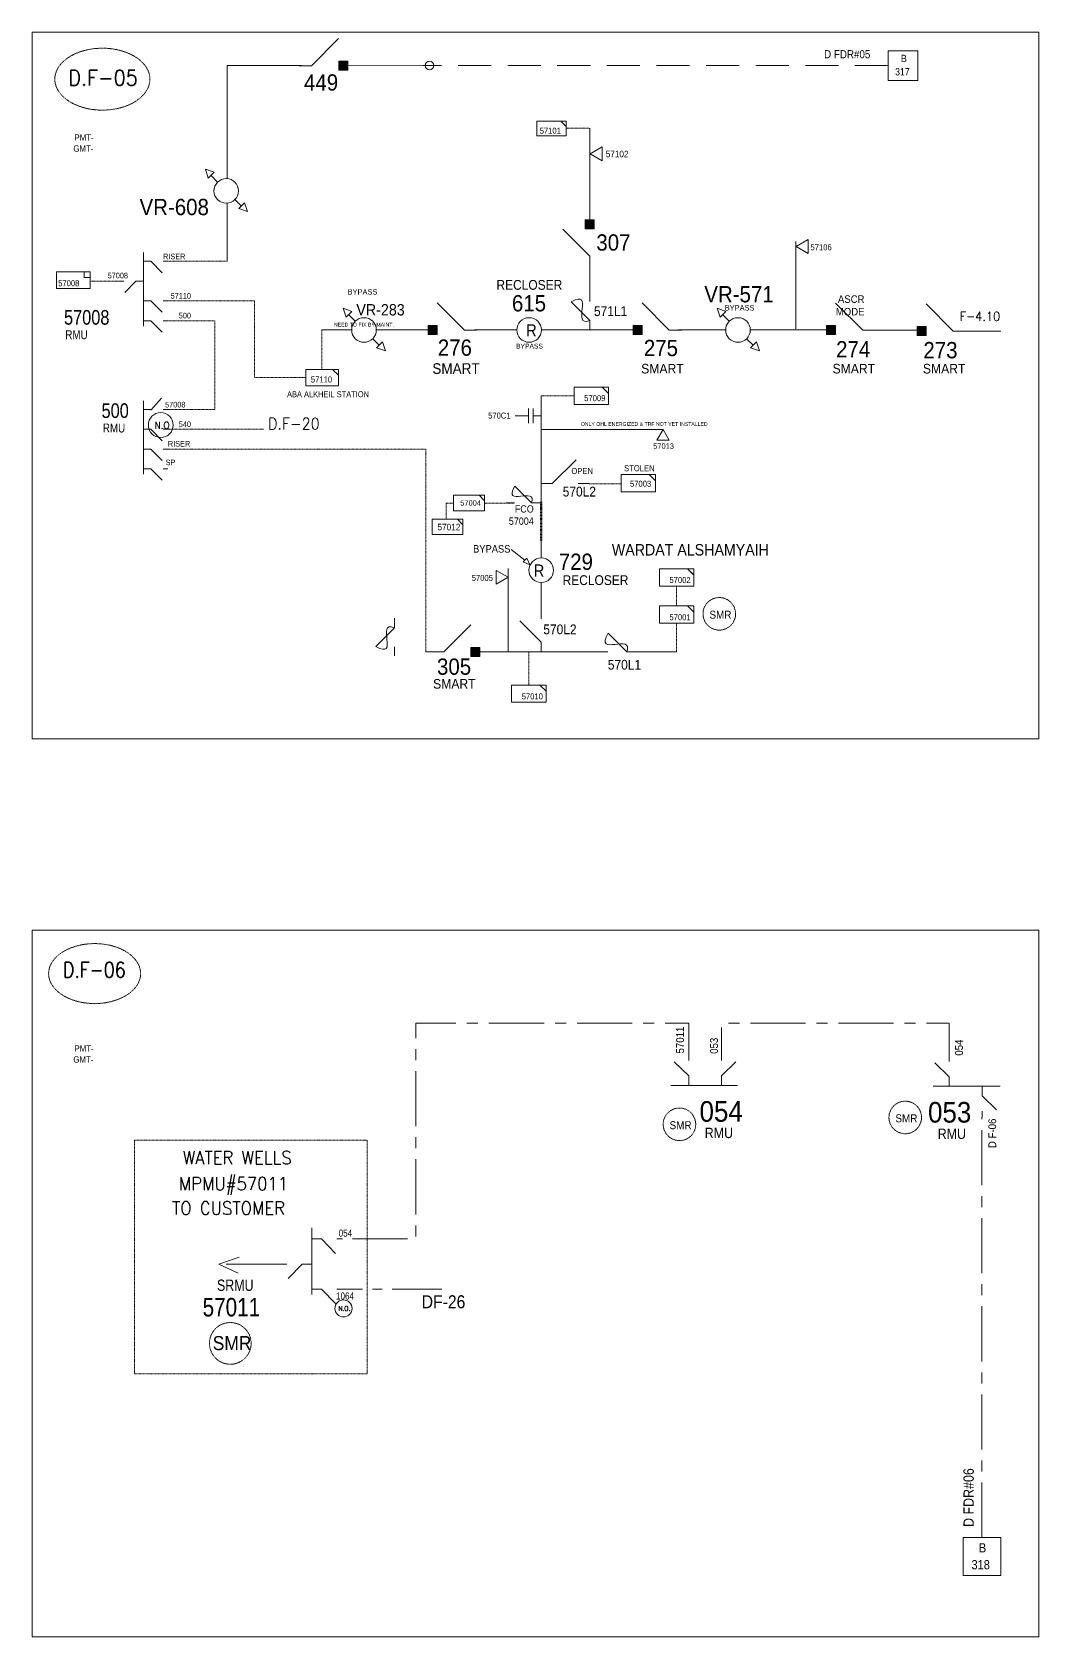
# Model space of a CAD drawing. Header units: metres. Extents: x 65984 to 144644, y -19036 to 23726.
# Drawn here: x 84420 to 85813, y 9149 to 11366 of the extents above; entities that cross this region are included whole.
import ezdxf
from ezdxf.enums import TextEntityAlignment as Align

# ---------------------------------------------------------------- set-up
doc = ezdxf.new("R2010")
doc.units = ezdxf.units.M
doc.header["$MEASUREMENT"] = 0
for name, pattern in [('( Center )', [2, 1.25, -0.25, 0.25, -0.25]), ('DGN Style 2', [0.023128, 0, -0.023128]), ('DGN Style 3', [0.013877, 0, -0.013877]), ('HIDDEN2', [2381.25, 1587.5, -793.75])]:
    doc.linetypes.add(name, pattern=pattern)
doc.layers.get('0').update_dxf_attribs({"color": 95, "lineweight": 40})
for name, color, linetype, lineweight in [('ABS', 7, 'Continuous', 40), ('ABS NUMBER', 112, 'Continuous', 30), ('d_eos', 111, 'Continuous', 40), ('d_eos no', 121, 'Continuous', 40), ('d_fco', 5, 'Continuous', 40), ('d_fco text', 95, 'Continuous', 40), ('d_oh branch', 94, 'Continuous', 40), ('d_switch', 95, 'Continuous', 40), ('d_tf', 1, 'Continuous', 40), ('d_tf no', 6, 'Continuous', 40), ('d_ug cable', 95, 'Continuous', 40), ('d_ug tf', 1, 'Continuous', 40), ('d_unit sub', 7, 'Continuous', 40), ('d_village name', 7, 'Continuous', 40), ('FDR  1  16', 234, 'Continuous', 40), ('FDR  2  05', 154, 'Continuous', 40), ('FDR  4  08', 74, 'Continuous', 40), ('fedr no', 95, 'Continuous', 40), ('GRID STATION  04', 7, 'Continuous', 40), ('Level 37', 7, 'Continuous', 0), ('O H MAIN FEEDER', 4, 'Continuous', 100), ('REGULATOR', 5, 'Continuous', 40), ('SW N O', 114, 'Continuous', 30)]:
    doc.layers.add(name, color=color, linetype=linetype, lineweight=lineweight)
doc.styles.add('NASKHF', font='naskhf.shx', dxfattribs={"height": 8})
doc.styles.add('Style-Arial', font='arial.ttf')
doc.styles.add('Style-ENGINEERING', font='ENGINEERING.shx')
doc.styles.add('Style-msdefault', font='msdefault.shx')
doc.styles.add('Style-STANDARD', font='STANDARD.shx')

# ---------------------------------------------------------------- blocks, each defined once
blk = doc.blocks.new('ABS2_1_1')
at = {"color": 0, "linetype": 'ByBlock', "lineweight": -2, "ltscale": 500}
for q in [(-29900, 43500), (0, 0)]:
    blk.add_line((0, 13600), q, dxfattribs=at)
at = {"color": 0, "linetype": 'ByBlock', "lineweight": -2, "ltscale": 500, "flags": 128}
for points in [[(5000, 43600), (-5000, 43600), (-5000, 53600), (5000, 53600)], [(3791, 49653), (3791, 49653), (3791, 49653)]]:
    blk.add_lwpolyline(points, close=True, dxfattribs=at)
at = {"color": 0, "linetype": 'ByBlock', "lineweight": -2, "ltscale": 500}
for points in [[(5000, 43600), (-5000, 43600), (5000, 53600), (-5000, 53600)], [(3791, 49653), (3791, 49653), (3791, 49653)]]:
    blk.add_solid(points, dxfattribs=at)
blk = doc.blocks.new('TF3')
at = {"color": 0, "linetype": 'ByBlock', "lineweight": -2}
for p, q in [((11.3, 9), (18.3, 9)), ((18.3, 9), (18.3, 2))]:
    blk.add_line(p, q, dxfattribs=at)
at = {"color": 0, "linetype": 'ByBlock', "lineweight": -2, "flags": 128}
blk.add_lwpolyline([(18.3, 2), (11.3, 2), (11.3, 9)], dxfattribs=at)
at = {"color": 0, "linetype": 'ByBlock', "lineweight": -2}
blk.add_3dface([(-21.7, 9), (18.3, 9), (18.3, -11), (-21.7, -11)], dxfattribs=at)
blk = doc.blocks.new('*U1321')
at = {"layer": 'd_fco', "color": 251, "linetype": 'Continuous', "lineweight": 13}
blk.add_line((-4.6, 4.21), (-10.13, 4.21), dxfattribs=at)
at = {"layer": 'd_fco', "color": 251, "linetype": 'Continuous', "lineweight": 13, "extrusion": (0, 0, -1), "flags": 128}
blk.add_lwpolyline([(-13.02, 4.21), (-7.07, 4.21), (4.4, -7.26)], dxfattribs=at)
at = {"layer": 'd_fco', "color": 251, "linetype": 'Continuous', "lineweight": 13}
blk.add_open_spline([(-4.4, -7.26), (-13, 7.69), (11.58, -7.67), (7.07, 4.21)], degree=3, dxfattribs=at)
blk = doc.blocks.new('*U1322')
at = {"layer": 'REGULATOR', "color": 7, "linetype": 'Continuous', "lineweight": 13, "extrusion": (0, 0, -1)}
blk.add_circle((0.01, 0.1), 7.56, dxfattribs=at)
at = {"layer": 'ABS NUMBER', "color": 7, "lineweight": 13, "extrusion": (0, 0, -1), "style": 'Style-ENGINEERING', "width": 0.9}
blk.add_text('R', height=7.56, dxfattribs=at).set_placement((1.91, 3.67), align=Align.TOP_RIGHT)
blk = doc.blocks.new('*U1323')
at = {"layer": 'ABS', "color": 7, "linetype": 'Continuous', "lineweight": 13, "ltscale": 0.510317}
for p, q in [((-8.3, 9.1), (-8.3, 16.6)), ((-8.3, 9.1), (8.3, -7.6)), ((-8.3, -16.6), (-8.3, -9))]:
    blk.add_line(p, q, dxfattribs=at)
blk = doc.blocks.new('TF_8')
at = {"color": 0, "linetype": 'ByBlock', "lineweight": -2}
blk.add_line((6.3, 4.95), (9.9, 1.35), dxfattribs=at)
blk.add_3dface([(-10.1, 4.95), (9.9, 4.95), (9.9, -5.05), (-10.1, -5.05)], dxfattribs=at)
blk = doc.blocks.new('*U1012')
at = {"layer": 'd_fco', "color": 7, "linetype": 'Continuous', "lineweight": 13}
blk.add_line((-4.6, 4.21), (-10.13, 4.21), dxfattribs=at)
at = {"layer": 'd_fco', "color": 7, "linetype": 'Continuous', "lineweight": 13, "flags": 128}
blk.add_lwpolyline([(13.02, 4.21), (7.07, 4.21), (-4.4, -7.26)], dxfattribs=at)
at = {"layer": 'd_fco', "color": 7, "linetype": 'Continuous', "lineweight": 13}
blk.add_open_spline([(-4.4, -7.26), (-13, 7.69), (11.58, -7.67), (7.07, 4.21)], degree=3, dxfattribs=at)
blk = doc.blocks.new('*U1324')
at = {"layer": 'FDR  2  05', "color": 94, "linetype": 'Continuous', "lineweight": 13}
for p, q in [((-6.4, -8.6), (-6.4, 8.6)), ((-0.7, -8.6), (-0.7, 8.6)), ((-6.4, 0), (-15, 0)), ((15, 0), (-0.7, 0))]:
    blk.add_line(p, q, dxfattribs=at)
blk = doc.blocks.new('*U1059')
at = {"layer": 'REGULATOR', "color": 7, "linetype": 'Continuous', "lineweight": 13}
blk.add_circle((-0.01, 0.1), 7.56, dxfattribs=at)
at = {"layer": 'ABS NUMBER', "color": 7, "lineweight": 13, "style": 'Style-ENGINEERING', "width": 0.9}
blk.add_text('R', height=7.56, dxfattribs=at).set_placement((-1.91, 3.67), align=Align.TOP_LEFT)
blk = doc.blocks.new('*U1325')
at = {"layer": 'd_eos', "color": 2, "linetype": 'Continuous', "lineweight": 13, "ltscale": 1.821262}
for p, q in [((-7.45, 4.64), (-14.45, 11.44)), ((-7.45, 12.09), (-7.45, 14.91)), ((-7.45, -0.01), (-7.45, 4.64)), ((16.15, -0.01), (-16.17, -0.01)), ((8.41, -0.01), (8.41, -4.66)), ((8.41, -4.66), (15.41, -11.45)), ((8.41, -12.1), (8.41, -14.92))]:
    blk.add_line(p, q, dxfattribs=at)
blk = doc.blocks.new('*U1326')
at = {"layer": 'd_eos', "color": 2, "linetype": 'Continuous', "lineweight": 13, "ltscale": 1.821262}
for p, q in [((-12.95, 12.1), (-12.95, 14.93)), ((-12.95, 4.66), (-5.94, 11.45)), ((11.34, 12.1), (11.34, 14.92)), ((11.34, 4.66), (18.34, 11.45)), ((14.01, 0.01), (-18.32, 0.01)), ((-12.95, 0.01), (-12.95, 4.66)), ((-0.8, 0.01), (-0.8, -4.64)), ((11.34, 0.01), (11.34, 4.66)), ((-0.8, -4.64), (6.2, -11.44)), ((-0.8, -12.09), (-0.8, -14.91))]:
    blk.add_line(p, q, dxfattribs=at)
blk = doc.blocks.new('*U3165')
at = {"layer": 'REGULATOR', "color": 251, "linetype": 'Continuous', "lineweight": 13}
for p, q in [((24, 25.1), (13.4, 14.5)), ((-14.9, -13.7), (-25.5, -24.4))]:
    blk.add_line(p, q, dxfattribs=at)
at = {"layer": 'REGULATOR', "color": 251, "linetype": 'Continuous', "lineweight": 13, "flags": 128}
for points in [[(29.5, 20), (34.4, 34.3), (20.1, 29.6)], [(-29.6, -20), (-34.4, -34.3), (-20.1, -29.5)]]:
    blk.add_lwpolyline(points, close=True, dxfattribs=at)
at = {"layer": 'REGULATOR', "color": 251, "linetype": 'Continuous', "lineweight": 13}
blk.add_circle((-0.8, 0.4), 20, dxfattribs=at)
blk = doc.blocks.new('*U3166')
at = {"layer": 'd_unit sub', "color": 251, "linetype": 'Continuous', "lineweight": 13, "flags": 128}
for points in [[(6.75, 5.3), (10.55, 1.49), (10.55, 5.3)], [(10.55, 5.3), (10.55, 1.49), (6.75, 5.3)]]:
    blk.add_lwpolyline(points, close=True, dxfattribs=at)
at = {"layer": 'd_unit sub', "color": 251, "linetype": 'Continuous', "lineweight": 13, "xscale": 1.056099128239294, "yscale": 1.056099128239294, "zscale": 0.3164171083704443}
blk.add_blockref('TF_8', (0.09, 0.07), dxfattribs=at)
blk = doc.blocks.new('*U3866')
at = {"layer": 'ABS', "color": 7, "linetype": 'Continuous', "lineweight": 13, "ltscale": 0.459285}
for p, q in [((-8.3, 9.1), (-8.3, 16.6)), ((-8.3, 9.1), (8.3, -7.6)), ((-8.3, -16.6), (-8.3, -9))]:
    blk.add_line(p, q, dxfattribs=at)
blk = doc.blocks.new('*U4114')
at = {"layer": 'SW N O', "color": 3, "lineweight": 13, "ltscale": 0.426762}
blk.add_circle((0, 0), 16.8, dxfattribs=at)
at = {"layer": 'SW N O', "color": 3, "lineweight": 13, "style": 'Style-STANDARD'}
blk.add_text('N.O.', height=9.6, dxfattribs=at).set_placement((1.7, -0.2), align=Align.MIDDLE_CENTER)
blk = doc.blocks.new('*U1266')
at = {"layer": 'SW N O', "color": 3, "lineweight": 13}
blk.add_circle((0, 0), 16.8, dxfattribs=at)
at = {"layer": 'SW N O', "color": 3, "lineweight": 13, "style": 'Style-STANDARD'}
blk.add_text('N.O', height=9.6, dxfattribs=at).set_placement((1.7, -0.2), align=Align.MIDDLE_CENTER)

msp = doc.modelspace()

# ---------------------------------------------------------------- linework, layer by layer
at = {"layer": 'd_eos', "color": 7, "linetype": 'Continuous', "lineweight": 13, "ltscale": 1.436268}
for p, q in [((84574.3, 10959.9), (84574.3, 11061.5)), ((84574.3, 11049.4), (84584.8, 11049.4)), ((84584.8, 11049.4), (84600.1, 11033.6)), ((84601.5, 11049.4), (84607.9, 11049.4)), ((84547.1, 11022.1), (84540.7, 11022.1)), ((84563.8, 11022.1), (84548.6, 11006.3)), ((84574.3, 11022.1), (84563.8, 11022.1)), ((84574.3, 10994.7), (84584.8, 10994.7)), ((84584.8, 10994.7), (84600.1, 10979)), ((84601.5, 10994.7), (84607.9, 10994.7)), ((84574.3, 10967.4), (84584.8, 10967.4)), ((84584.8, 10967.4), (84600.1, 10951.7)), ((84601.5, 10967.4), (84607.9, 10967.4)), ((84574.3, 10755.1), (84574.3, 10856.7)), ((84574.3, 10844.6), (84584.8, 10844.6)), ((84584.8, 10843.8), (84599.4, 10860.1)), ((84601.5, 10844.6), (84607.9, 10844.6)), ((84574.3, 10817.3), (84584.8, 10817.3)), ((84584.8, 10817.3), (84600.1, 10801.5)), ((84601.5, 10817.3), (84607.9, 10817.3)), ((84574.3, 10790), (84584.8, 10790)), ((84584.8, 10790), (84600.1, 10774.2)), ((84601.5, 10790), (84607.9, 10790)), ((84574.3, 10762.6), (84584.8, 10762.6)), ((84584.8, 10762.6), (84600.1, 10746.9)), ((84601.5, 10762.6), (84607.9, 10762.6))]:
    msp.add_line(p, q, dxfattribs=at)
at = {"layer": 'd_eos', "color": 2, "linetype": 'Continuous', "lineweight": 13, "ltscale": 1.821262}
for p, q in [((85328.4, 9923.9), (85308.4, 9943.3)), ((85328.4, 9945.2), (85328.4, 9953.2)), ((85373.6, 9945.2), (85373.6, 9953.2)), ((85373.6, 9923.9), (85393.6, 9943.3)), ((85328.4, 9910.7), (85328.4, 9923.9)), ((85373.6, 9910.7), (85373.6, 9923.9)), ((85395.7, 9910.7), (85303.5, 9910.7))]:
    msp.add_line(p, q, dxfattribs=at)
at = {"layer": 'd_oh branch', "color": 251, "linetype": 'Continuous', "lineweight": 13}
for p, q in [((85191.5, 11100.2), (85191.5, 11233.2)), ((85476.5, 10956.3), (85476.5, 11076.8)), ((85078.8, 10509.8), (85078.8, 10625)), ((85124.4, 10605.5), (85124.5, 10560.2)), ((85311.6, 10509.8), (85254.4, 10509.8))]:
    msp.add_line(p, q, dxfattribs=at)
at = {"layer": 'd_oh branch', "color": 251, "linetype": 'Continuous', "lineweight": 13, "flags": 128}
for points in [[(85124.5, 10706.1), (85124.5, 10863.4)], [(85292.8, 10817.1), (85124.8, 10817.1)], [(85124.3, 10639.6), (85124.3, 10664.6)]]:
    msp.add_lwpolyline(points, dxfattribs=at)
at = {"layer": 'd_oh branch', "color": 1, "linetype": 'Continuous', "lineweight": 13, "flags": 128}
msp.add_lwpolyline([(85101.8, 10636.5), (85082.7, 10651.4)], dxfattribs=at)
at = {"layer": 'd_tf', "color": 251, "linetype": 'Continuous', "lineweight": 13, "ltscale": 0.000960215, "flags": 128}
for points in [[(85208.7, 11188.4), (85208.7, 11207.6), (85192, 11198)], [(85493.7, 11060.3), (85493.7, 11079.5), (85477, 11069.9)], [(85062.3, 10603.2), (85062.3, 10622.4), (85078.9, 10612.8)]]:
    msp.add_lwpolyline(points, close=True, dxfattribs=at)
at = {"layer": 'd_tf', "color": 1, "linetype": 'Continuous', "lineweight": 13, "ltscale": 0.000864194, "flags": 128}
msp.add_lwpolyline([(85301.4, 10802.2), (85284.1, 10802.2), (85292.8, 10817.2)], close=True, dxfattribs=at)
at = {"layer": 'd_tf', "color": 1, "linetype": 'Continuous', "lineweight": 13, "ltscale": 0.001056, "flags": 128}
msp.add_lwpolyline([(85099.4, 10634.3), (85104.4, 10639), (85108.6, 10630.2)], close=True, dxfattribs=at)
at = {"layer": 'd_ug cable', "color": 251, "linetype": 'DGN Style 3', "lineweight": 13}
for p, q in [((85191.5, 11233.2), (85158.6, 11233.2)), ((84607.9, 11049.4), (84690.2, 11049.4)), ((84500.7, 11022.1), (84540.7, 11022.1)), ((84821, 10900.1), (84821, 10954.6)), ((84602.6, 10817.5), (84740.9, 10817.5)), ((85311.6, 10573.2), (85311.6, 10600.8)), ((85311.6, 10509.8), (85311.6, 10549.4)), ((85107.3, 10463.8), (85107.3, 10509.8))]:
    msp.add_line(p, q, dxfattribs=at)
at = {"layer": 'd_ug cable', "color": 251, "linetype": 'HIDDEN2', "lineweight": 13, "ltscale": 0.028806}
msp.add_lwpolyline([(85603.9, 11319.8), (84961.2, 11319.8)], dxfattribs=at)
at = {"layer": 'd_ug cable', "color": 251, "linetype": 'DGN Style 3', "lineweight": 13, "flags": 128}
for points in [[(84607.9, 10994.7), (84727.8, 10994.7), (84727.8, 10888.8), (84799, 10888.8)], [(84607.9, 10967.4), (84672.9, 10967.4), (84672.9, 10844.6), (84607.9, 10844.6)], [(85124.1, 10863.4), (85169.9, 10863.4)], [(84964.7, 10509.8), (84964.7, 10790), (84607.9, 10790)], [(85190.5, 10742.1), (85234.5, 10742.1)], [(84993.1, 10693.3), (84993.1, 10715.1), (85003.2, 10715.1)], [(85087.2, 10715.4), (85046, 10715.4)]]:
    msp.add_lwpolyline(points, dxfattribs=at)
at = {"layer": 'd_ug cable', "color": 251, "linetype": 'DGN Style 3', "lineweight": 100, "flags": 128}
msp.add_lwpolyline([(85124.3, 10663.6), (85124.3, 10717.2)], dxfattribs=at)
at = {"layer": 'd_ug cable', "color": 1, "linetype": 'DGN Style 3', "lineweight": 13}
for centre, radius in [((85370.6, 10562.3), 22.5), ((85315.5, 9856.9), 22.5), ((85627.7, 9866.4), 22.5), ((84694.5, 9554.2), 28.8)]:
    msp.add_circle(centre, radius, dxfattribs=at)
at = {"layer": 'FDR  1  16', "color": 5, "linetype": '( Center )', "lineweight": 13, "ltscale": 60.880128}
for p, q in [((85733.8, 9285.8), (85733.8, 9866.9)), ((84678.7, 9663.8), (84706.8, 9673.2)), ((84764.7, 9663.8), (84678.7, 9663.8)), ((84678.7, 9663.8), (84705.6, 9651.3))]:
    msp.add_line(p, q, dxfattribs=at)
at = {"layer": 'FDR  1  16', "color": 111, "linetype": '( Center )', "lineweight": 13, "ltscale": 54.792115}
msp.add_line((84986.8, 9629.2), (84850.1, 9629.2), dxfattribs=at)
at = {"layer": 'FDR  1  16', "color": 5, "linetype": '( Center )', "lineweight": 13, "ltscale": 60.880128, "flags": 128}
for points in [[(85328.4, 9953.2), (85328.4, 9996.6), (84951, 9996.6), (84951, 9698.5), (84845.8, 9698.5)], [(85688.6, 9952), (85688.6, 9996.6), (85373.6, 9996.6), (85373.6, 9953.2)]]:
    msp.add_lwpolyline(points, dxfattribs=at)
at = {"layer": 'FDR  4  08', "linetype": 'DGN Style 2', "lineweight": 13, "flags": 128}
msp.add_lwpolyline([(84562, 9835.1), (84883.7, 9835.1), (84883.7, 9511.9), (84562, 9511.9)], close=True, dxfattribs=at)
at = {"layer": 'fedr no', "color": 82, "linetype": 'DGN Style 3', "lineweight": 13, "true_color": 0x1dc70e}
for centre, major_axis in [((84517.6, 11301.1), (-65.7, 0)), ((84506.9, 10065.2), (63.6, 0))]:
    msp.add_ellipse(centre, major_axis=major_axis, ratio=0.651175, dxfattribs=at)
at = {"layer": 'GRID STATION  04', "color": 251, "linetype": 'Continuous', "lineweight": 13, "ltscale": 1.325097, "flags": 128}
msp.add_lwpolyline([(85603.9, 11299.1), (85603.9, 11340.4), (85645.2, 11340.4), (85645.2, 11299.1)], close=True, dxfattribs=at)
at = {"layer": 'GRID STATION  04', "color": 121, "linetype": 'Continuous', "lineweight": 13, "ltscale": 1.680292, "flags": 128}
msp.add_lwpolyline([(85707.6, 9233.4), (85707.6, 9285.8), (85760, 9285.8), (85760, 9233.4)], close=True, dxfattribs=at)
at = {"layer": 'O H MAIN FEEDER', "color": 251, "lineweight": 13, "ltscale": 1.12111}
for p, q in [((84690.2, 11319.8), (84792.9, 11319.8)), ((84690.2, 11319.8), (84690.2, 11164.1)), ((84856.9, 11319.4), (84970.3, 11319.8)), ((84690.2, 11129.8), (84690.2, 11049.4)), ((85191.5, 11005), (85191.5, 11049.3)), ((84862.4, 10954.6), (84821, 10954.6)), ((84967, 10954.6), (84897, 10954.6)), ((85091, 10954.6), (85032.3, 10954.6)), ((85251, 10954.6), (85124.7, 10954.6)), ((85379.2, 10954.6), (85313.9, 10954.6)), ((85517.9, 10954.6), (85413.6, 10954.6)), ((84964.7, 10509.8), (84975.2, 10509.8)), ((85034.9, 10509.8), (85204, 10509.8))]:
    msp.add_line(p, q, dxfattribs=at)
at = {"layer": 'O H MAIN FEEDER', "color": 140, "lineweight": 13, "ltscale": 0.498271, "flags": 128}
for points in [[(84420.4, 11366.2), (85812.5, 11366.2), (85812.5, 10389.7), (84420.4, 10389.7)], [(84420.4, 10125), (85812.5, 10125), (85812.5, 9148.6), (84420.4, 9148.6)]]:
    msp.add_lwpolyline(points, close=True, dxfattribs=at)
at = {"layer": 'O H MAIN FEEDER', "color": 251, "lineweight": 13, "ltscale": 1.12111, "flags": 128}
msp.add_lwpolyline([(85584.8, 10954.4), (85643.1, 10954.4)], dxfattribs=at)
at = {"layer": 'O H MAIN FEEDER', "color": 5, "lineweight": 13, "ltscale": 1.12111, "flags": 128}
msp.add_lwpolyline([(85711.2, 10953.1), (85759.9, 10953.1)], dxfattribs=at)
at = {"layer": 'O H MAIN FEEDER', "color": 251, "lineweight": 13, "ltscale": 1.12111}
msp.add_circle((84970, 11319.9), 6.01, dxfattribs=at)

# ---------------------------------------------------------------- block references
at = {"layer": 'ABS', "color": 7, "linetype": 'Continuous', "lineweight": 13, "ltscale": 1.866313, "xscale": 0.001250431181724625, "yscale": 0.001250431181724625, "zscale": 0.0008280754372015645}
for p, rotation in [((84789.9, 11319.7), 269.9999999999998), ((85191.5, 11039.6), 359.9999999999997)]:
    msp.add_blockref('ABS2_1_1', p, dxfattribs=dict(at, rotation=rotation))
at = {"layer": 'ABS', "color": 2, "linetype": 'Continuous', "lineweight": 13, "ltscale": 1.866313, "xscale": 0.001250431181724625, "zscale": 0.0008280754372015645}
for p, yscale, rotation in [((85035.1, 10954.5), -0.001250431181724626, 270.0000000000002), ((85318.5, 10954.5), -0.001250431181724626, 270.0000000000002), ((85585.9, 10954.4), -0.001250431181724626, 270.0000000000002), ((85711.2, 10953.1), -0.001250431181724626, 270.0000000000002), ((84972.7, 10509.7), 0.001250431181724625, 269.9999999999998)]:
    msp.add_blockref('ABS2_1_1', p, dxfattribs=dict(at, yscale=yscale, rotation=rotation))
at = {"layer": 'ABS', "color": 7, "linetype": 'Continuous', "lineweight": 13, "ltscale": 0.510317, "xscale": 1.979269667988346, "yscale": 1.979269667988346, "zscale": 1.979269667988346, "rotation": 89.99999999999999}
msp.add_blockref('*U1323', (85157.6, 10758.6), dxfattribs=at)
at = {"layer": 'ABS', "color": 7, "linetype": 'Continuous', "lineweight": 13, "ltscale": 0.459285, "xscale": 1.78134270118811, "yscale": 1.78134270118811, "zscale": 1.78134270118811, "rotation": 180}
msp.add_blockref('*U3866', (85109.6, 10539.3), dxfattribs=at)
at = {"layer": 'd_eos', "color": 2, "linetype": 'Continuous', "lineweight": 13, "ltscale": 1.821262}
for name, p, xscale, yscale, zscale, rotation in [('*U1325', (85712.6, 9909.4), 2.853116706110002, 2.853116706110002, 2.853116706110002, 179.9971420911776), ('*U1326', (84807.2, 9661.5), 2.853116706110003, 2.853116706110003, 2.853116706110003, 270.0000000000001)]:
    msp.add_blockref(name, p, dxfattribs=dict(at, xscale=xscale, yscale=yscale, zscale=zscale, rotation=rotation))
at = {"layer": 'd_fco', "color": 251, "linetype": 'Continuous', "lineweight": 13, "xscale": 2.25, "yscale": 2.25, "zscale": 2.25, "rotation": 270.0000000006001}
msp.add_blockref('*U1321', (85182, 10983.4), dxfattribs=at)
at = {"layer": 'd_fco', "color": 7, "linetype": 'Continuous', "lineweight": 13, "extrusion": (0, 0, -1)}
for p, xscale, yscale, zscale, rotation in [((-85096.6, 10724), 2.025, 2.025, 2.025, 180.0000000006002), ((-85226.8, 10519.2), 2.25, 2.25, 2.25, 180.0000000006001)]:
    msp.add_blockref('*U1012', p, dxfattribs=dict(at, xscale=xscale, yscale=yscale, zscale=zscale, rotation=rotation))
at = {"layer": 'd_fco', "color": 251, "linetype": 'Continuous', "lineweight": 13, "extrusion": (0, 0, -1), "xscale": 2.25, "yscale": 2.25, "zscale": 2.25, "rotation": 90.0000000006001}
msp.add_blockref('*U1321', (-84912, 10527.2), dxfattribs=at)
at = {"layer": 'd_ug tf', "color": 251, "linetype": 'Continuous', "lineweight": 13, "xscale": 1.162312282993633, "yscale": 1.162312282993633, "zscale": 0.2169988529204506, "rotation": 359.9999999999999}
msp.add_blockref('TF3', (84479.4, 11024.5), dxfattribs=at)
at = {"layer": 'd_unit sub', "color": 251, "linetype": 'Continuous', "lineweight": 13}
for name, p, xscale, yscale, zscale in [('TF_8', (85138.9, 11233.2), 2.014188616557118, 2.014188616557118, 0.7119384938334998), ('TF_8', (84821.8, 10888.9), 2.25103308315855, 2.25103308315855, 0.7119384938334998), ('TF_8', (85193.9, 10863.6), 2.376223038538411, 2.376223038538411, 0.7119384938334998), ('TF_8', (85258.8, 10742.9), 2.376223038538411, 2.376223038538411, 0.7119384938334998), ('TF_8', (85024.9, 10715.6), 2.13860073468457, 2.13860073468457, 0.6407446444501499), ('TF_8', (84995, 10682.5), 2.13860073468457, 2.13860073468457, 0.6407446444501499), ('*U3166', (85311.6, 10612.6), 2.25, 2.25, 2.25), ('*U3166', (85107.3, 10451.9), 2.25, 2.25, 2.25)]:
    msp.add_blockref(name, p, dxfattribs=dict(at, xscale=xscale, yscale=yscale, zscale=zscale))
at = {"layer": 'd_unit sub', "color": 2, "linetype": 'Continuous', "lineweight": 13, "xscale": 2.376223038538411, "yscale": 2.376223038538411, "zscale": 0.7119384938334998}
msp.add_blockref('TF_8', (85311.9, 10561.4), dxfattribs=at)
at = {"layer": 'FDR  2  05', "color": 94, "linetype": 'Continuous', "lineweight": 13, "xscale": 1.177761450501551, "yscale": 1.177761450501551, "zscale": 1.177761450501551, "rotation": 180}
msp.add_blockref('*U1324', (85105.9, 10835.9), dxfattribs=at)
at = {"layer": 'REGULATOR', "color": 251, "linetype": 'Continuous', "lineweight": 13, "xscale": 0.8505992303054412, "yscale": 0.8505992303054412, "zscale": 0.8505992303054412, "rotation": 90.00000000000001}
for p in [(84689.2, 11147.4), (84879.7, 10955.2), (85396.8, 10955.2)]:
    msp.add_blockref('*U3165', p, dxfattribs=at)
at = {"layer": 'REGULATOR', "color": 7, "linetype": 'Continuous', "lineweight": 13, "xscale": 2.25, "yscale": 2.25, "zscale": 2.25}
msp.add_blockref('*U1059', (85107.7, 10954.3), dxfattribs=at)
at = {"layer": 'REGULATOR', "color": 7, "linetype": 'Continuous', "lineweight": 13, "extrusion": (0, 0, -1), "xscale": 2.25, "yscale": 2.25, "zscale": 2.25}
msp.add_blockref('*U1322', (-85124.4, 10622.3), dxfattribs=at)
at = {"layer": 'SW N O', "color": 3, "lineweight": 13}
for name, p, xscale, yscale, zscale in [('*U1266', (84598.4, 10823.1), 1.024472758914651, 1.024472758914651, 1.024472758914651), ('*U4114', (84851, 9602.5), 0.7040141051903084, 0.7040141051903084, 0.7040141051903084)]:
    msp.add_blockref(name, p, dxfattribs=dict(at, xscale=xscale, yscale=yscale, zscale=zscale))

# ---------------------------------------------------------------- texts
at = {"layer": 'ABS NUMBER', "color": 7, "lineweight": 13, "style": 'Style-Arial', "width": 0.9}
for s, p in [('449', (84843.6, 11307.8)), ('729', (85195.9, 10645.5))]:
    msp.add_text(s, height=22.5, dxfattribs=at).set_placement(p, align=Align.TOP_RIGHT)
for s, height, p in [('VR-608', 22.5, (84569, 11135.7)), ('307', 22.5, (85200.6, 11086.7)), ('615', 22.5, (85083.9, 11002.7)), ('VR-571', 22.5, (85349.9, 11015.2)), ('VR-283', 15.69, (84868.8, 10990.3))]:
    msp.add_text(s, height=height, dxfattribs=at).set_placement(p, align=Align.TOP_LEFT)
at = {"layer": 'ABS NUMBER', "color": 2, "lineweight": 13, "style": 'Style-Arial', "width": 0.9}
for s, p in [('276', (84981.4, 10941.4)), ('275', (85266.3, 10940.9)), ('274', (85532.1, 10939.1)), ('273', (85652.8, 10937.9))]:
    msp.add_text(s, height=22.5, dxfattribs=at).set_placement(p, align=Align.TOP_LEFT)
msp.add_text('305', height=22.5, dxfattribs=at).set_placement((85027.5, 10500.6), align=Align.TOP_RIGHT)
at = {"layer": 'd_eos no', "color": 7, "linetype": 'Continuous', "lineweight": 13}
for s, height, style, width, p in [('PMT-', 8.84, 'Style-Arial', 0.88, (84479, 11224.8)), ('GMT-', 8.84, 'Style-Arial', 0.88, (84477.5, 11209.7)), ('57008', 20.25, 'Style-msdefault', 0.833333, (84464.6, 10982.1)), ('RMU', 12.38, 'Style-msdefault', 0.818182, (84466.4, 10954.2)), ('500', 20.25, 'Style-msdefault', 0.833333, (84516.5, 10853.2)), ('RMU', 12.38, 'Style-msdefault', 0.818182, (84518.3, 10825.3)), ('PMT-', 8.84, 'Style-Arial', 0.88, (84479, 9966)), ('GMT-', 8.84, 'Style-Arial', 0.88, (84477.5, 9950.9))]:
    msp.add_text(s, height=height, dxfattribs=dict(at, style=style, width=width)).set_placement(p, align=Align.TOP_LEFT)
at = {"layer": 'd_eos no', "color": 2, "linetype": 'Continuous', "lineweight": 13, "style": 'Style-Arial', "width": 0.9}
msp.add_text('054', height=28.53, dxfattribs=at).set_placement((85403.1, 9860.4), align=Align.RIGHT)
msp.add_text('053', height=28.53, dxfattribs=at).set_placement((85659.2, 9859.3))
at = {"layer": 'd_eos no', "color": 2, "linetype": 'Continuous', "lineweight": 13, "style": 'Style-msdefault'}
for s, height, width, p in [('SRMU', 15.69, 0.818182, (84676.1, 9642.4)), ('57011', 25.68, 0.833333, (84656.2, 9617.1))]:
    msp.add_text(s, height=height, dxfattribs=dict(at, width=width)).set_placement(p, align=Align.TOP_LEFT)
at = {"layer": 'd_fco text', "color": 251, "linetype": 'Continuous', "lineweight": 13, "style": 'Style-msdefault', "width": 0.916667}
for s, p in [('RECLOSER', (85062.5, 11023.6)), ('571L1', (85197.3, 10987.3))]:
    msp.add_text(s, height=13.5, dxfattribs=at).set_placement(p, align=Align.TOP_LEFT)
at = {"layer": 'd_fco text', "color": 7, "linetype": 'Continuous', "lineweight": 13, "style": 'Style-msdefault', "width": 0.916667}
for s, p in [('570L2', (85200.1, 10737.9)), ('RECLOSER', (85245, 10615.6)), ('570L1', (85262.5, 10498.7))]:
    msp.add_text(s, height=13.5, dxfattribs=at).set_placement(p, align=Align.TOP_RIGHT)
at = {"layer": 'd_fco text', "color": 7, "linetype": 'Continuous', "lineweight": 80, "style": 'Style-msdefault', "width": 0.916667}
msp.add_text('570L2', height=13.5, dxfattribs=at).set_placement((85127.3, 10547.6), align=Align.TOP_LEFT)
at = {"layer": 'd_fco text', "color": 7, "linetype": 'Continuous', "lineweight": 13, "ltscale": 0.799811, "insert": (85114.1, 10712.3), "char_height": 10.121, "attachment_point": 3, "style": 'NASKHF'}
msp.add_mtext('\\Fmsdefault;\\H1x;\\W0.916667;FCO\\P57004', dxfattribs=at)
at = {"layer": 'd_switch', "color": 7, "linetype": 'Continuous', "lineweight": 13, "style": 'Style-ENGINEERING', "width": 0.857143}
for s, p in [('RISER', (84632.4, 11060)), ('57008', (84553, 11033.6)), ('57110', (84640.1, 11005.6)), ('500', (84640.1, 10978.3)), ('57008', (84632.4, 10855.2)), ('540', (84640.1, 10828.1)), ('SP', (84618.5, 10775.4))]:
    msp.add_text(s, height=7.72, dxfattribs=at).set_placement(p, align=Align.TOP_RIGHT)
msp.add_text('RISER', height=7.72, rotation=0.0075, dxfattribs=at).set_placement((84608.2, 10801.2), align=Align.TOP_LEFT)
at = {"layer": 'd_switch', "color": 7, "linetype": 'Continuous', "lineweight": 13, "style": 'Style-ENGINEERING', "width": 0.921053}
for s, p in [('57011', (85321.8, 9991.9)), ('053', (85368.7, 9976.6))]:
    msp.add_text(s, height=10.84, rotation=90, dxfattribs=at).set_placement(p, align=Align.RIGHT)
for s, p in [('054', (85696.6, 9974)), ('D F-06', (85742.6, 9864.8))]:
    msp.add_text(s, height=10.84, rotation=90, dxfattribs=at).set_placement(p, align=Align.TOP_RIGHT)
at = {"layer": 'd_switch', "color": 7, "linetype": 'Continuous', "lineweight": 13, "style": 'Style-ENGINEERING', "width": 0.857143}
msp.add_text('054', height=9.79, dxfattribs=at).set_placement((84844.3, 9711.5), align=Align.TOP_LEFT)
at = {"layer": 'd_switch', "color": 9, "linetype": 'Continuous', "lineweight": 13, "style": 'Style-ENGINEERING', "width": 0.857143}
msp.add_text('1064', height=9.79, dxfattribs=at).set_placement((84840.6, 9624.6), align=Align.TOP_LEFT)
at = {"layer": 'd_tf no', "color": 251, "linetype": 'Continuous', "lineweight": 13, "style": 'Style-msdefault', "width": 0.945946}
for s, p in [('57101', (85122.3, 11234)), ('57106', (85496.7, 11073)), ('57008', (84456.5, 11023.3)), ('57110', (84805.9, 10890.3))]:
    msp.add_text(s, height=8.33, dxfattribs=at).set_placement(p, align=Align.TOP_LEFT)
at = {"layer": 'd_tf no', "color": 251, "linetype": 'Continuous', "lineweight": 13, "ltscale": 1.30753, "style": 'Style-msdefault', "width": 0.945946}
msp.add_text('57102', height=8.94, dxfattribs=at).set_placement((85213.6, 11202.2), align=Align.TOP_LEFT)
at = {"layer": 'd_tf no', "color": 1, "linetype": 'Continuous', "lineweight": 13, "ltscale": 0.9, "style": 'Style-msdefault', "width": 0.945946}
for s, p in [('BYPASS', (84897.9, 11010.9)), ('BYPASS', (85419.3, 10988.9)), ('57013', (85307.9, 10797.8))]:
    msp.add_text(s, height=7.49, dxfattribs=at).set_placement(p, align=Align.TOP_RIGHT)
at = {"layer": 'd_tf no', "color": 1, "linetype": 'Continuous', "lineweight": 13, "ltscale": 0.81, "style": 'Style-msdefault', "width": 0.945946}
msp.add_text('BYPASS', height=6.74, dxfattribs=at).set_placement((85126.7, 10935.6), align=Align.TOP_RIGHT)
at = {"layer": 'd_tf no', "color": 251, "linetype": 'Continuous', "lineweight": 13, "style": 'Style-msdefault', "width": 0.945946}
for s, height, p in [('57009', 8.33, (85213.1, 10864.5)), ('57003', 8.33, (85276.4, 10746.2)), ('57004', 7.49, (85041.1, 10719.3)), ('57005', 8.33, (85057.6, 10616.1)), ('57002', 8.33, (85331, 10613.2)), ('57010', 8.33, (85126.7, 10452.4))]:
    msp.add_text(s, height=height, dxfattribs=at).set_placement(p, align=Align.TOP_RIGHT)
at = {"layer": 'd_tf no', "color": 140, "linetype": 'Continuous', "lineweight": 13, "style": 'Style-msdefault', "width": 0.945946}
msp.add_text('570C1', height=8.33, dxfattribs=at).set_placement((85082, 10832.1), align=Align.RIGHT)
at = {"layer": 'd_tf no', "color": 1, "linetype": 'Continuous', "lineweight": 13, "ltscale": 0.683868, "style": 'Style-msdefault', "width": 0.945946}
msp.add_text('ONLY OHL ENERGIZED & TRF NOT YET INSTALLED', height=5.168, dxfattribs=at).set_placement((85354.5, 10827.2), align=Align.TOP_RIGHT)
at = {"layer": 'd_tf no', "color": 5, "linetype": 'Continuous', "lineweight": 13, "style": 'Style-msdefault', "width": 0.945946}
msp.add_text('OPEN', height=8.33, dxfattribs=at).set_placement((85196, 10763.9), align=Align.TOP_RIGHT)
at = {"layer": 'd_tf no', "color": 2, "linetype": 'Continuous', "lineweight": 13, "style": 'Style-msdefault', "width": 0.945946}
for s, p in [('STOLEN', (85281.1, 10767.7)), ('57001', (85331, 10561.8))]:
    msp.add_text(s, height=8.33, dxfattribs=at).set_placement(p, align=Align.TOP_RIGHT)
at = {"layer": 'd_tf no', "color": 251, "linetype": 'Continuous', "lineweight": 13, "ltscale": 1.134693, "style": 'Style-msdefault', "width": 0.945946}
msp.add_text('57012', height=9.01, dxfattribs=at).set_placement((85012.6, 10686.7), align=Align.TOP_RIGHT)
at = {"layer": 'd_tf no', "color": 1, "linetype": 'Continuous', "lineweight": 13, "ltscale": 1.077816, "insert": (85571.3, 11002.4), "char_height": 10.425, "attachment_point": 3, "style": 'NASKHF'}
msp.add_mtext('\\Fmsdefault;\\H1x;\\W0.945946;ASCR \\PMODE', dxfattribs=at)
at = {"layer": 'd_tf no', "color": 2, "linetype": 'Continuous', "lineweight": 40, "attachment_point": 1, "style": 'NASKHF'}
for s, insert, char_height in [('\\Fmsdefault;\\H1x;\\W0.947368;NEED TO FIX BY MAINT.', (84837.8, 10964.5), 5.211), ('\\Fmsdefault;\\H1x;\\W0.947368;SMART', (84973.9, 10908.6), 14.74), ('\\Fmsdefault;\\H1x;\\W0.947368;SMART', (85262.6, 10907.7), 13.266), ('\\Fmsdefault;\\H1x;\\W0.947368;SMART', (85527.2, 10907.7), 13.266), ('\\Fmsdefault;\\H1x;\\W0.947368;SMART', (85652.1, 10907.7), 13.266), ('\\Fmsdefault;\\H1x;\\W0.947368;SMART', (84974.9, 10472.2), 13.266)]:
    msp.add_mtext(s, dxfattribs=dict(at, insert=insert, char_height=char_height))
at = {"layer": 'd_tf no', "color": 2, "lineweight": 13, "attachment_point": 1, "style": 'NASKHF'}
for insert, char_height in [((85357, 10566.6), 11.059), ((85614.1, 9870.7), 11.059), ((85301.9, 9861.2), 11.059), ((84670.2, 9564.3), 19.447)]:
    msp.add_mtext('\\Fmsdefault;\\H1x;\\W0.925;SMR\\P', dxfattribs=dict(at, insert=insert, char_height=char_height))
at = {"layer": 'd_village name', "color": 7, "linetype": 'Continuous', "lineweight": 13, "style": 'Style-Arial', "width": 0.888889}
for s, height, p in [('ABA ALKHEIL STATION', 8.294, (84829.6, 10865.8)), ('WARDAT ALSHAMYAIH', 15.816, (85330.6, 10650.8))]:
    msp.add_text(s, height=height, dxfattribs=at).set_placement(p, align=Align.MIDDLE_CENTER)
at = {"layer": 'd_village name', "color": 1, "linetype": 'Continuous', "lineweight": 13, "style": 'Style-Arial', "width": 0.888889}
msp.add_text('BYPASS', height=10.38, dxfattribs=at).set_placement((85056, 10652.1), align=Align.MIDDLE_CENTER)
at = {"layer": 'd_village name', "color": 7, "linetype": 'Continuous', "lineweight": 13, "style": 'Style-STANDARD'}
for s, height, p in [('WATER WELLS', 18.264, (84704.1, 9810.8)), ('MPMU#57011', 18.26, (84698.9, 9774.9)), ('TO CUSTOMER ', 18.264, (84697.7, 9741.2))]:
    msp.add_text(s, height=height, dxfattribs=at).set_placement(p, align=Align.MIDDLE_CENTER)
at = {"layer": 'fedr no', "color": 6, "linetype": 'Continuous', "lineweight": 13, "style": 'Style-STANDARD', "width": 0.909091}
msp.add_text('D.F-06', height=21.27, dxfattribs=at).set_placement((84506.4, 10070.4), align=Align.MIDDLE_CENTER)
at = {"layer": 'fedr no', "color": 6, "linetype": 'Continuous', "lineweight": 13, "insert": (84518.6, 11303), "char_height": 21.35, "attachment_point": 5, "style": 'Style-STANDARD'}
msp.add_mtext('D.F-05', dxfattribs=at)
at = {"layer": 'fedr no', "color": 55, "linetype": 'Continuous', "lineweight": 13, "attachment_point": 5, "style": 'Style-STANDARD'}
for s, insert, char_height in [('F-4.10', (85730.9, 10973.5), 12.56), ('D.F-20', (84782.4, 10825.1), 15.85)]:
    msp.add_mtext(s, dxfattribs=dict(at, insert=insert, char_height=char_height))
at = {"layer": 'GRID STATION  04', "color": 251, "linetype": 'Continuous', "lineweight": 13, "style": 'Style-msdefault'}
for s, height, width, p in [('D FDR#05', 11.25, 0.9, (85515.5, 11341.2)), ('B', 10.1, 0.888889, (85621.8, 11334.8)), ('317', 10.12, 0.888889, (85613.7, 11316.4))]:
    msp.add_text(s, height=height, dxfattribs=dict(at, width=width)).set_placement(p, align=Align.TOP_LEFT)
at = {"layer": 'GRID STATION  04', "color": 7, "linetype": 'Continuous', "lineweight": 13, "style": 'Style-msdefault', "width": 0.9}
msp.add_text('D FDR#06', height=14.27, rotation=90, dxfattribs=at).set_placement((85708.2, 9300.6), align=Align.TOP_LEFT)
at = {"layer": 'GRID STATION  04', "color": 121, "linetype": 'Continuous', "lineweight": 13, "style": 'Style-msdefault', "width": 0.888889}
for s, height, p in [('B', 12.8, (85729.5, 9278.1)), ('318', 12.84, (85719.3, 9254.8))]:
    msp.add_text(s, height=height, dxfattribs=at).set_placement(p, align=Align.TOP_LEFT)
at = {"layer": 'GRID STATION  04', "color": 55, "linetype": 'Continuous', "lineweight": 13, "insert": (84959.2, 9620.7), "char_height": 18.021, "attachment_point": 1, "style": 'NASKHF'}
msp.add_mtext('\\Fmsdefault;\\H1x;\\W0.9;DF-26', dxfattribs=at)
at = {"layer": 'Level 37', "color": 2, "linetype": 'Continuous', "lineweight": 13, "style": 'Style-msdefault', "width": 0.9}
msp.add_text('RMU', height=14.27, dxfattribs=at).set_placement((85389.6, 9837.9), align=Align.RIGHT)
msp.add_text('RMU', height=14.27, dxfattribs=at).set_placement((85672.6, 9836.7))

doc.saveas('drawing.dxf')
